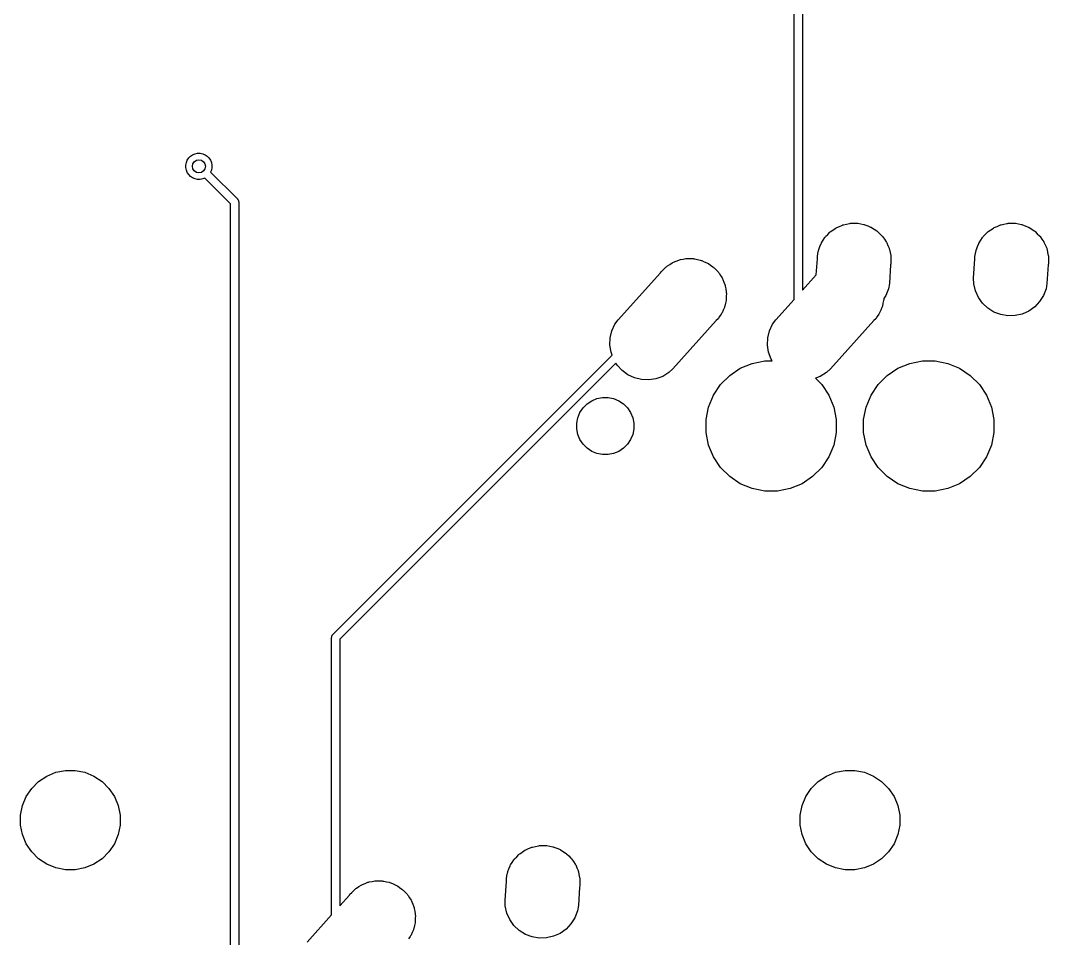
# Model space of a CAD drawing. Extents: x -26.1 to -7.5, y -7.6 to -2.2.
# Drawn here: x -21.215 to -19.976, y -5.588 to -4.481 of the extents above; entities that cross this region are included whole.
import ezdxf

# ---------------------------------------------------------------- set-up
doc = ezdxf.new("R2010")
doc.units = 0
doc.header["$MEASUREMENT"] = 0
doc.layers.add('BLACK', color=7, linetype='CONTINUOUS')

msp = doc.modelspace()

# ---------------------------------------------------------------- linework, layer by layer
at = {"layer": 'BLACK', "linetype": 'CONTINUOUS'}
for p, q in [((-20.2823, -4.81741), (-20.2823, -4.19753)), ((-20.2723, -4.19936), (-20.2723, -4.80627)), ((-21.014, -4.64954), (-21.0122, -4.64696)), ((-21.0122, -4.64696), (-21.01, -4.64477)), ((-21.01, -4.64477), (-21.0075, -4.64304)), ((-21.0075, -4.64304), (-21.0046, -4.64186)), ((-21.0046, -4.64186), (-21.0016, -4.64125)), ((-21.0016, -4.64125), (-20.9984, -4.64125)), ((-20.9984, -4.64125), (-20.9954, -4.64186)), ((-20.9954, -4.64186), (-20.9925, -4.64304)), ((-20.9925, -4.64304), (-20.99, -4.64477)), ((-20.99, -4.64477), (-20.9878, -4.64696)), ((-20.9878, -4.64696), (-20.986, -4.64954)), ((-21.0157, -4.65545), (-21.0151, -4.65241)), ((-21.0157, -4.65855), (-21.0157, -4.65545)), ((-21.0151, -4.66159), (-21.0157, -4.65855)), ((-21.0151, -4.65241), (-21.014, -4.64954)), ((-20.986, -4.64954), (-20.9849, -4.65241)), ((-20.9849, -4.65241), (-20.9843, -4.65545)), ((-20.9843, -4.65855), (-20.9849, -4.66159)), ((-20.9843, -4.65545), (-20.9843, -4.65855)), ((-21.014, -4.66446), (-21.0151, -4.66159)), ((-21.0122, -4.66704), (-21.014, -4.66446)), ((-21.01, -4.66923), (-21.0122, -4.66704)), ((-21.0075, -4.67096), (-21.01, -4.66923)), ((-21.0046, -4.67214), (-21.0075, -4.67096)), ((-21.0016, -4.67275), (-21.0046, -4.67214)), ((-20.9954, -4.67214), (-20.9984, -4.67275)), ((-20.9929, -4.67112), (-20.9954, -4.67214)), ((-20.962, -4.70207), (-20.9929, -4.67112)), ((-20.9849, -4.66159), (-20.9859, -4.66405)), ((-20.9859, -4.66405), (-20.9536, -4.69629)), ((-20.9984, -4.67275), (-21.0016, -4.67275)), ((-20.9536, -4.69629), (-20.9534, -4.69645)), ((-20.9534, -4.69645), (-20.9528, -4.69721)), ((-20.962, -6.33803), (-20.962, -4.70207)), ((-20.9528, -4.69721), (-20.9525, -4.69775)), ((-20.9525, -4.69775), (-20.9524, -4.69808)), ((-20.9524, -4.69808), (-20.9521, -4.69902)), ((-20.9521, -4.69902), (-20.952, -4.7)), ((-20.952, -4.7), (-20.952, -4.70025)), ((-20.952, -4.70025), (-20.952, -6.33803)), ((-20.2382, -4.7356), (-20.2351, -4.73353)), ((-20.2351, -4.73353), (-20.2321, -4.73138)), ((-20.2321, -4.73138), (-20.2315, -4.73111)), ((-20.2315, -4.73111), (-20.231, -4.73075)), ((-20.231, -4.73075), (-20.2275, -4.72933)), ((-20.2275, -4.72933), (-20.2242, -4.72781)), ((-20.2242, -4.72781), (-20.2235, -4.72766)), ((-20.2235, -4.72766), (-20.2229, -4.72741)), ((-20.2229, -4.72741), (-20.2193, -4.72669)), ((-20.2193, -4.72669), (-20.2157, -4.72586)), ((-20.2157, -4.72586), (-20.215, -4.72584)), ((-20.215, -4.72584), (-20.2144, -4.72571)), ((-20.2144, -4.72571), (-20.2106, -4.72571)), ((-20.2106, -4.72571), (-20.2069, -4.7256)), ((-20.2069, -4.7256), (-20.2063, -4.72571)), ((-20.2063, -4.72571), (-20.2056, -4.72571)), ((-20.2056, -4.72571), (-20.202, -4.72643)), ((-20.202, -4.72643), (-20.1983, -4.72705)), ((-20.1983, -4.72705), (-20.1977, -4.72728)), ((-20.1977, -4.72728), (-20.1971, -4.72741)), ((-20.1971, -4.72741), (-20.1936, -4.72883)), ((-20.1936, -4.72883), (-20.1902, -4.73015)), ((-20.1902, -4.73015), (-20.1896, -4.7305)), ((-20.1896, -4.7305), (-20.189, -4.73075)), ((-20.189, -4.73075), (-20.1859, -4.73281)), ((-20.1859, -4.73281), (-20.1828, -4.73478)), ((-20.0482, -4.7356), (-20.0451, -4.73353)), ((-20.0451, -4.73353), (-20.0421, -4.73138)), ((-20.0421, -4.73138), (-20.0415, -4.73111)), ((-20.0415, -4.73111), (-20.041, -4.73075)), ((-20.041, -4.73075), (-20.0375, -4.72933)), ((-20.0375, -4.72933), (-20.0342, -4.72781)), ((-20.0342, -4.72781), (-20.0335, -4.72766)), ((-20.0335, -4.72766), (-20.0329, -4.72741)), ((-20.0329, -4.72741), (-20.0293, -4.72669)), ((-20.0293, -4.72669), (-20.0257, -4.72586)), ((-20.0257, -4.72586), (-20.025, -4.72584)), ((-20.025, -4.72584), (-20.0244, -4.72571)), ((-20.0244, -4.72571), (-20.0206, -4.72571)), ((-20.0206, -4.72571), (-20.0169, -4.7256)), ((-20.0169, -4.7256), (-20.0163, -4.72571)), ((-20.0163, -4.72571), (-20.0156, -4.72571)), ((-20.0156, -4.72571), (-20.012, -4.72643)), ((-20.012, -4.72643), (-20.0083, -4.72705)), ((-20.0083, -4.72705), (-20.0077, -4.72728)), ((-20.0077, -4.72728), (-20.0071, -4.72741)), ((-20.0071, -4.72741), (-20.0036, -4.72883)), ((-20.0036, -4.72883), (-20.0002, -4.73015)), ((-20.0002, -4.73015), (-19.9996, -4.7305)), ((-19.9996, -4.7305), (-19.999, -4.73075)), ((-19.999, -4.73075), (-19.9959, -4.73281)), ((-19.9959, -4.73281), (-19.9928, -4.73478)), ((-20.2493, -4.74902), (-20.2472, -4.74593)), ((-20.2472, -4.74593), (-20.2452, -4.74279)), ((-20.2452, -4.74279), (-20.2448, -4.74231)), ((-20.2448, -4.74231), (-20.2444, -4.74177)), ((-20.2444, -4.74177), (-20.2418, -4.73914)), ((-20.2418, -4.73914), (-20.2392, -4.73644)), ((-20.2392, -4.73644), (-20.2387, -4.73606)), ((-20.2387, -4.73606), (-20.2382, -4.7356)), ((-20.1828, -4.73478), (-20.1823, -4.73523)), ((-20.1823, -4.73523), (-20.1818, -4.7356)), ((-20.1818, -4.7356), (-20.1791, -4.73822)), ((-20.1791, -4.73822), (-20.1764, -4.74077)), ((-20.1764, -4.74077), (-20.1761, -4.7413)), ((-20.1761, -4.7413), (-20.1756, -4.74177)), ((-20.1756, -4.74177), (-20.1735, -4.74485)), ((-20.1735, -4.74485), (-20.1714, -4.74788)), ((-20.0593, -4.74902), (-20.0572, -4.74593)), ((-20.0572, -4.74593), (-20.0552, -4.74279)), ((-20.0552, -4.74279), (-20.0548, -4.74231)), ((-20.0548, -4.74231), (-20.0544, -4.74177)), ((-20.0544, -4.74177), (-20.0518, -4.73914)), ((-20.0518, -4.73914), (-20.0492, -4.73644)), ((-20.0492, -4.73644), (-20.0487, -4.73606)), ((-20.0487, -4.73606), (-20.0482, -4.7356)), ((-19.9928, -4.73478), (-19.9923, -4.73523)), ((-19.9923, -4.73523), (-19.9918, -4.7356)), ((-19.9918, -4.7356), (-19.9891, -4.73822)), ((-19.9891, -4.73822), (-19.9864, -4.74077)), ((-19.9864, -4.74077), (-19.9861, -4.7413)), ((-19.9861, -4.7413), (-19.9856, -4.74177)), ((-19.9856, -4.74177), (-19.9835, -4.74485)), ((-19.9835, -4.74485), (-19.9814, -4.74788)), ((-20.2536, -4.76199), (-20.2529, -4.75833)), ((-20.2529, -4.75833), (-20.2527, -4.75772)), ((-20.2527, -4.75772), (-20.2526, -4.75708)), ((-20.2526, -4.75708), (-20.2512, -4.75365)), ((-20.2512, -4.75365), (-20.2498, -4.75018)), ((-20.2498, -4.75018), (-20.2495, -4.74963)), ((-20.2495, -4.74963), (-20.2493, -4.74902)), ((-20.1714, -4.74788), (-20.1711, -4.74848)), ((-20.1711, -4.74848), (-20.1707, -4.74902)), ((-20.1707, -4.74902), (-20.1693, -4.75245)), ((-20.1693, -4.75245), (-20.1678, -4.75584)), ((-20.1678, -4.75584), (-20.1677, -4.75648)), ((-20.1677, -4.75648), (-20.1674, -4.75708)), ((-20.1674, -4.75708), (-20.1667, -4.76072)), ((-20.0636, -4.76199), (-20.0629, -4.75833)), ((-20.0629, -4.75833), (-20.0627, -4.75772)), ((-20.0627, -4.75772), (-20.0626, -4.75708)), ((-20.0626, -4.75708), (-20.0612, -4.75365)), ((-20.0612, -4.75365), (-20.0598, -4.75018)), ((-20.0598, -4.75018), (-20.0595, -4.74963)), ((-20.0595, -4.74963), (-20.0593, -4.74902)), ((-19.9814, -4.74788), (-19.9811, -4.74848)), ((-19.9811, -4.74848), (-19.9807, -4.74902)), ((-19.9807, -4.74902), (-19.9793, -4.75245)), ((-19.9793, -4.75245), (-19.9778, -4.75584)), ((-19.9778, -4.75584), (-19.9777, -4.75648)), ((-19.9777, -4.75648), (-19.9774, -4.75708)), ((-19.9774, -4.75708), (-19.9767, -4.76072)), ((-20.4277, -4.77238), (-20.4245, -4.77123)), ((-20.4245, -4.77123), (-20.4213, -4.76993)), ((-20.4213, -4.76993), (-20.4204, -4.76974)), ((-20.4204, -4.76974), (-20.4195, -4.7694)), ((-20.4195, -4.7694), (-20.4161, -4.76889)), ((-20.4161, -4.76889), (-20.4128, -4.76823)), ((-20.4128, -4.76823), (-20.4118, -4.76823)), ((-20.4118, -4.76823), (-20.4108, -4.76808)), ((-20.4108, -4.76808), (-20.4074, -4.76823)), ((-20.4074, -4.76823), (-20.4041, -4.76823)), ((-20.4041, -4.76823), (-20.4031, -4.76842)), ((-20.4031, -4.76842), (-20.4021, -4.76846)), ((-20.4021, -4.76846), (-20.3988, -4.76927)), ((-20.3988, -4.76927), (-20.3955, -4.76993)), ((-20.3955, -4.76993), (-20.3946, -4.77031)), ((-20.3946, -4.77031), (-20.3936, -4.77054)), ((-20.3936, -4.77054), (-20.3906, -4.77197)), ((-20.2556, -4.78765), (-20.2543, -4.76847)), ((-20.2543, -4.76564), (-20.2536, -4.76199)), ((-20.2543, -4.76847), (-20.2543, -4.76564)), ((-20.1667, -4.76072), (-20.1659, -4.76434)), ((-20.1659, -4.76434), (-20.1658, -4.765)), ((-20.1658, -4.765), (-20.1657, -4.76564)), ((-20.1657, -4.76564), (-20.1657, -4.76935)), ((-20.1657, -4.76935), (-20.1657, -4.77088)), ((-20.1657, -4.77088), (-20.1657, -4.77153)), ((-20.0659, -4.79196), (-20.0643, -4.76847)), ((-20.0643, -4.76564), (-20.0636, -4.76199)), ((-20.0643, -4.76847), (-20.0643, -4.76564)), ((-19.9767, -4.76072), (-19.9759, -4.76434)), ((-19.9759, -4.76434), (-19.9758, -4.765)), ((-19.9758, -4.765), (-19.9757, -4.76564)), ((-19.9757, -4.76564), (-19.9757, -4.76935)), ((-19.9757, -4.76935), (-19.9757, -4.77088)), ((-19.9757, -4.77088), (-19.9757, -4.77153)), ((-20.4428, -4.78429), (-20.4406, -4.78205)), ((-20.4406, -4.78205), (-20.4399, -4.78132)), ((-20.4399, -4.78132), (-20.4391, -4.78051)), ((-20.4391, -4.78051), (-20.4367, -4.77812)), ((-20.4367, -4.77812), (-20.4358, -4.77757)), ((-20.4358, -4.77757), (-20.4351, -4.77691)), ((-20.4351, -4.77691), (-20.4322, -4.77515)), ((-20.4322, -4.77515), (-20.4294, -4.77327)), ((-20.4294, -4.77327), (-20.4285, -4.77289)), ((-20.4285, -4.77289), (-20.4277, -4.77238)), ((-20.3906, -4.77197), (-20.3874, -4.77327)), ((-20.3874, -4.77327), (-20.3866, -4.77382)), ((-20.3866, -4.77382), (-20.3857, -4.77423)), ((-20.3857, -4.77423), (-20.383, -4.77624)), ((-20.383, -4.77624), (-20.3802, -4.77812)), ((-20.3802, -4.77812), (-20.3795, -4.77881)), ((-20.3795, -4.77881), (-20.3787, -4.77939)), ((-20.3787, -4.77939), (-20.3764, -4.78189)), ((-20.3764, -4.78189), (-20.374, -4.78429)), ((-20.166, -4.77587), (-20.1675, -4.79805)), ((-20.1657, -4.77436), (-20.166, -4.77587)), ((-20.1657, -4.77153), (-20.1657, -4.77436)), ((-19.976, -4.77587), (-19.9775, -4.79805)), ((-19.9757, -4.77436), (-19.976, -4.77587)), ((-19.9757, -4.77153), (-19.9757, -4.77436)), ((-20.4944, -4.84204), (-20.4435, -4.78529)), ((-20.4435, -4.78529), (-20.4428, -4.78429)), ((-20.374, -4.78429), (-20.3735, -4.7851)), ((-20.3735, -4.7851), (-20.3728, -4.78583)), ((-20.3728, -4.78583), (-20.3711, -4.78873)), ((-20.3711, -4.78873), (-20.3692, -4.79154)), ((-20.3692, -4.79154), (-20.3688, -4.79245)), ((-20.3688, -4.79245), (-20.3683, -4.79329)), ((-20.3683, -4.79329), (-20.3671, -4.79647)), ((-20.2723, -4.80627), (-20.2556, -4.78765)), ((-20.0657, -4.79849), (-20.0659, -4.79196)), ((-20.3671, -4.79647), (-20.3658, -4.7996)), ((-20.3658, -4.7996), (-20.3656, -4.80056)), ((-20.3656, -4.80056), (-20.3653, -4.80149)), ((-20.3653, -4.80149), (-20.3648, -4.80484)), ((-20.3648, -4.80484), (-20.3641, -4.80816)), ((-20.3641, -4.80816), (-20.3641, -4.80914)), ((-20.1686, -4.8045), (-20.1717, -4.81265)), ((-20.1675, -4.79805), (-20.1686, -4.8045)), ((-20.0638, -4.807), (-20.0657, -4.79849)), ((-20.0602, -4.81496), (-20.0638, -4.807)), ((-19.9786, -4.8045), (-19.9817, -4.81265)), ((-19.9775, -4.79805), (-19.9786, -4.8045)), ((-20.3644, -4.81883), (-20.3652, -4.82212)), ((-20.3643, -4.81785), (-20.3644, -4.81883)), ((-20.3641, -4.81688), (-20.3643, -4.81785)), ((-20.3641, -4.80914), (-20.364, -4.81011)), ((-20.364, -4.81011), (-20.3641, -4.8135)), ((-20.3641, -4.8135), (-20.3641, -4.81688)), ((-20.3044, -4.84204), (-20.2823, -4.81741)), ((-20.1744, -4.81883), (-20.1752, -4.82212)), ((-20.1743, -4.81785), (-20.1744, -4.81883)), ((-20.1741, -4.81688), (-20.1743, -4.81785)), ((-20.1717, -4.81265), (-20.1741, -4.8165)), ((-20.1741, -4.8165), (-20.1741, -4.81688)), ((-20.0551, -4.82207), (-20.0602, -4.81496)), ((-19.9864, -4.82005), (-19.9923, -4.8264)), ((-19.9817, -4.81265), (-19.9864, -4.82005)), ((-20.3679, -4.83037), (-20.3692, -4.8335)), ((-20.3664, -4.8273), (-20.3679, -4.83037)), ((-20.3662, -4.82635), (-20.3664, -4.8273)), ((-20.3658, -4.82544), (-20.3662, -4.82635)), ((-20.3652, -4.82212), (-20.3658, -4.82544)), ((-20.1779, -4.83037), (-20.1792, -4.8335)), ((-20.1764, -4.8273), (-20.1779, -4.83037)), ((-20.1762, -4.82635), (-20.1764, -4.8273)), ((-20.1758, -4.82544), (-20.1762, -4.82635)), ((-20.1752, -4.82212), (-20.1758, -4.82544)), ((-20.0488, -4.82805), (-20.0551, -4.82207)), ((-20.0414, -4.83268), (-20.0488, -4.82805)), ((-20.0332, -4.83578), (-20.0414, -4.83268)), ((-19.9995, -4.83145), (-20.0074, -4.83503)), ((-19.9923, -4.8264), (-19.9995, -4.83145)), ((-20.4983, -4.84731), (-20.4944, -4.84204)), ((-20.3763, -4.84299), (-20.4285, -4.9012)), ((-20.374, -4.84075), (-20.3763, -4.84299)), ((-20.3721, -4.83794), (-20.374, -4.84075)), ((-20.3701, -4.83521), (-20.3721, -4.83794)), ((-20.3697, -4.83432), (-20.3701, -4.83521)), ((-20.3692, -4.8335), (-20.3697, -4.83432)), ((-20.3083, -4.84731), (-20.3044, -4.84204)), ((-20.1863, -4.84299), (-20.2385, -4.9012)), ((-20.184, -4.84075), (-20.1863, -4.84299)), ((-20.1821, -4.83794), (-20.184, -4.84075)), ((-20.1801, -4.83521), (-20.1821, -4.83794)), ((-20.1797, -4.83432), (-20.1801, -4.83521)), ((-20.1792, -4.8335), (-20.1797, -4.83432)), ((-20.0246, -4.83723), (-20.0332, -4.83578)), ((-20.0159, -4.83698), (-20.0246, -4.83723)), ((-20.0074, -4.83503), (-20.0159, -4.83698)), ((-20.5041, -4.86369), (-20.502, -4.85522)), ((-20.502, -4.85522), (-20.4983, -4.84731)), ((-20.3141, -4.86369), (-20.312, -4.85522)), ((-20.312, -4.85522), (-20.3083, -4.84731)), ((-20.5044, -4.87241), (-20.5041, -4.86369)), ((-20.3144, -4.87241), (-20.3141, -4.86369)), ((-20.5031, -4.88103), (-20.5044, -4.87241)), ((-20.5018, -4.88468), (-20.5031, -4.88103)), ((-20.3131, -4.88103), (-20.3144, -4.87241)), ((-20.3101, -4.88923), (-20.3131, -4.88103)), ((-20.8384, -5.22125), (-20.5018, -4.88468)), ((-20.4971, -4.89417), (-20.83, -5.22703)), ((-20.4956, -4.89669), (-20.4971, -4.89417)), ((-20.3472, -4.90043), (-20.3329, -4.89452)), ((-20.3329, -4.89452), (-20.3177, -4.8915)), ((-20.3177, -4.8915), (-20.3088, -4.8915)), ((-20.3088, -4.8915), (-20.3101, -4.88923)), ((-20.1572, -4.90043), (-20.1429, -4.89452)), ((-20.1429, -4.89452), (-20.1277, -4.8915)), ((-20.1277, -4.8915), (-20.1123, -4.8915)), ((-20.1123, -4.8915), (-20.0971, -4.89452)), ((-20.0971, -4.89452), (-20.0828, -4.90043)), ((-20.4897, -4.90313), (-20.4956, -4.89669)), ((-20.4827, -4.90829), (-20.4897, -4.90313)), ((-20.4333, -4.90561), (-20.4408, -4.91014)), ((-20.4285, -4.9012), (-20.4333, -4.90561)), ((-20.36, -4.90903), (-20.3472, -4.90043)), ((-20.2433, -4.90561), (-20.2508, -4.91014)), ((-20.2385, -4.9012), (-20.2433, -4.90561)), ((-20.17, -4.90903), (-20.1572, -4.90043)), ((-20.0828, -4.90043), (-20.07, -4.90903)), ((-20.4748, -4.91198), (-20.4827, -4.90829)), ((-20.4663, -4.91406), (-20.4748, -4.91198)), ((-20.4576, -4.91444), (-20.4663, -4.91406)), ((-20.449, -4.91312), (-20.4576, -4.91444)), ((-20.4408, -4.91014), (-20.449, -4.91312)), ((-20.3796, -4.93282), (-20.371, -4.91996)), ((-20.371, -4.91996), (-20.36, -4.90903)), ((-20.2508, -4.91014), (-20.2567, -4.91229)), ((-20.2567, -4.91229), (-20.249, -4.91996)), ((-20.249, -4.91996), (-20.2404, -4.93282)), ((-20.1896, -4.93282), (-20.181, -4.91996)), ((-20.181, -4.91996), (-20.17, -4.90903)), ((-20.07, -4.90903), (-20.059, -4.91996)), ((-20.059, -4.91996), (-20.0504, -4.93282)), ((-20.5368, -4.94804), (-20.532, -4.94324)), ((-20.532, -4.94324), (-20.5263, -4.93947)), ((-20.5263, -4.93947), (-20.52, -4.93688)), ((-20.52, -4.93688), (-20.5134, -4.93555)), ((-20.5134, -4.93555), (-20.5066, -4.93555)), ((-20.5066, -4.93555), (-20.5, -4.93688)), ((-20.5, -4.93688), (-20.4937, -4.93947)), ((-20.4937, -4.93947), (-20.488, -4.94324)), ((-20.488, -4.94324), (-20.4832, -4.94804)), ((-20.3855, -4.9471), (-20.3796, -4.93282)), ((-20.2404, -4.93282), (-20.2345, -4.9471)), ((-20.1955, -4.9471), (-20.1896, -4.93282)), ((-20.0504, -4.93282), (-20.0445, -4.9471)), ((-20.5431, -4.95995), (-20.5405, -4.95368)), ((-20.5405, -4.95368), (-20.5368, -4.94804)), ((-20.4832, -4.94804), (-20.4795, -4.95368)), ((-20.4795, -4.95368), (-20.4769, -4.95995)), ((-20.3885, -4.96227), (-20.3855, -4.9471)), ((-20.2345, -4.9471), (-20.2315, -4.96227)), ((-20.1985, -4.96227), (-20.1955, -4.9471)), ((-20.0445, -4.9471), (-20.0415, -4.96227)), ((-20.5444, -4.96661), (-20.5431, -4.95995)), ((-20.5444, -4.97339), (-20.5444, -4.96661)), ((-20.4769, -4.95995), (-20.4756, -4.96661)), ((-20.4756, -4.96661), (-20.4756, -4.97339)), ((-20.3885, -4.97773), (-20.3885, -4.96227)), ((-20.2315, -4.96227), (-20.2315, -4.97773)), ((-20.1985, -4.97773), (-20.1985, -4.96227)), ((-20.0415, -4.96227), (-20.0415, -4.97773)), ((-20.5431, -4.98005), (-20.5444, -4.97339)), ((-20.5405, -4.98632), (-20.5431, -4.98005)), ((-20.4769, -4.98005), (-20.4795, -4.98632)), ((-20.4756, -4.97339), (-20.4769, -4.98005)), ((-20.3855, -4.9929), (-20.3885, -4.97773)), ((-20.2315, -4.97773), (-20.2345, -4.9929)), ((-20.1955, -4.9929), (-20.1985, -4.97773)), ((-20.0415, -4.97773), (-20.0445, -4.9929)), ((-20.5368, -4.99196), (-20.5405, -4.98632)), ((-20.532, -4.99676), (-20.5368, -4.99196)), ((-20.4832, -4.99196), (-20.488, -4.99676)), ((-20.4795, -4.98632), (-20.4832, -4.99196)), ((-20.3796, -5.00718), (-20.3855, -4.9929)), ((-20.2345, -4.9929), (-20.2404, -5.00718)), ((-20.1896, -5.00718), (-20.1955, -4.9929)), ((-20.0445, -4.9929), (-20.0504, -5.00718)), ((-20.5263, -5.00053), (-20.532, -4.99676)), ((-20.52, -5.00312), (-20.5263, -5.00053)), ((-20.5134, -5.00445), (-20.52, -5.00312)), ((-20.5066, -5.00445), (-20.5134, -5.00445)), ((-20.5, -5.00312), (-20.5066, -5.00445)), ((-20.4937, -5.00053), (-20.5, -5.00312)), ((-20.488, -4.99676), (-20.4937, -5.00053)), ((-20.371, -5.02004), (-20.3796, -5.00718)), ((-20.2404, -5.00718), (-20.249, -5.02004)), ((-20.181, -5.02004), (-20.1896, -5.00718)), ((-20.0504, -5.00718), (-20.059, -5.02004)), ((-20.36, -5.03097), (-20.371, -5.02004)), ((-20.3472, -5.03957), (-20.36, -5.03097)), ((-20.26, -5.03097), (-20.2728, -5.03957)), ((-20.249, -5.02004), (-20.26, -5.03097)), ((-20.17, -5.03097), (-20.181, -5.02004)), ((-20.1572, -5.03957), (-20.17, -5.03097)), ((-20.07, -5.03097), (-20.0828, -5.03957)), ((-20.059, -5.02004), (-20.07, -5.03097)), ((-20.3329, -5.04548), (-20.3472, -5.03957)), ((-20.2728, -5.03957), (-20.2871, -5.04548)), ((-20.1429, -5.04548), (-20.1572, -5.03957)), ((-20.0828, -5.03957), (-20.0971, -5.04548)), ((-20.3177, -5.0485), (-20.3329, -5.04548)), ((-20.3023, -5.0485), (-20.3177, -5.0485)), ((-20.2871, -5.04548), (-20.3023, -5.0485)), ((-20.1277, -5.0485), (-20.1429, -5.04548)), ((-20.1123, -5.0485), (-20.1277, -5.0485)), ((-20.0971, -5.04548), (-20.1123, -5.0485)), ((-20.84, -5.22496), (-20.8399, -5.22398)), ((-20.84, -5.22521), (-20.84, -5.22496)), ((-20.84, -5.55925), (-20.84, -5.22521)), ((-20.8399, -5.22398), (-20.8396, -5.22304)), ((-20.8396, -5.22304), (-20.8395, -5.22274)), ((-20.8395, -5.22274), (-20.8392, -5.22217)), ((-20.8392, -5.22217), (-20.8386, -5.22141)), ((-20.8386, -5.22141), (-20.8384, -5.22125)), ((-20.83, -5.22703), (-20.83, -5.54811)), ((-21.1834, -5.39183), (-21.1725, -5.38731)), ((-21.1725, -5.38731), (-21.1609, -5.385)), ((-21.1609, -5.385), (-21.1491, -5.385)), ((-21.1491, -5.385), (-21.1375, -5.38731)), ((-21.1375, -5.38731), (-21.1266, -5.39183)), ((-20.2434, -5.39183), (-20.2325, -5.38731)), ((-20.2325, -5.38731), (-20.2209, -5.385)), ((-20.2209, -5.385), (-20.2091, -5.385)), ((-20.2091, -5.385), (-20.1975, -5.38731)), ((-20.1975, -5.38731), (-20.1866, -5.39183)), ((-21.2016, -5.40675), (-21.1932, -5.39839)), ((-21.1932, -5.39839), (-21.1834, -5.39183)), ((-21.1266, -5.39183), (-21.1168, -5.39839)), ((-21.1168, -5.39839), (-21.1084, -5.40675)), ((-20.2616, -5.40675), (-20.2532, -5.39839)), ((-20.2532, -5.39839), (-20.2434, -5.39183)), ((-20.1866, -5.39183), (-20.1768, -5.39839)), ((-20.1768, -5.39839), (-20.1684, -5.40675)), ((-21.2082, -5.41658), (-21.2016, -5.40675)), ((-21.1084, -5.40675), (-21.1018, -5.41658)), ((-20.2682, -5.41658), (-20.2616, -5.40675)), ((-20.1684, -5.40675), (-20.1618, -5.41658)), ((-21.215, -5.43909), (-21.2127, -5.4275)), ((-21.2127, -5.4275), (-21.2082, -5.41658)), ((-21.1018, -5.41658), (-21.0973, -5.4275)), ((-21.0973, -5.4275), (-21.095, -5.43909)), ((-20.275, -5.43909), (-20.2727, -5.4275)), ((-20.2727, -5.4275), (-20.2682, -5.41658)), ((-20.1618, -5.41658), (-20.1573, -5.4275)), ((-20.1573, -5.4275), (-20.155, -5.43909)), ((-21.215, -5.45091), (-21.215, -5.43909)), ((-21.095, -5.43909), (-21.095, -5.45091)), ((-20.275, -5.45091), (-20.275, -5.43909)), ((-20.155, -5.43909), (-20.155, -5.45091)), ((-21.2127, -5.4625), (-21.215, -5.45091)), ((-21.095, -5.45091), (-21.0973, -5.4625)), ((-20.2727, -5.4625), (-20.275, -5.45091)), ((-20.155, -5.45091), (-20.1573, -5.4625)), ((-21.2082, -5.47342), (-21.2127, -5.4625)), ((-21.0973, -5.4625), (-21.1018, -5.47342)), ((-20.2682, -5.47342), (-20.2727, -5.4625)), ((-20.1573, -5.4625), (-20.1618, -5.47342)), ((-21.2016, -5.48325), (-21.2082, -5.47342)), ((-21.1018, -5.47342), (-21.1084, -5.48325)), ((-20.5992, -5.47781), (-20.5985, -5.47766)), ((-20.5985, -5.47766), (-20.5979, -5.47741)), ((-20.5979, -5.47741), (-20.5943, -5.47669)), ((-20.5943, -5.47669), (-20.5907, -5.47586)), ((-20.5907, -5.47586), (-20.59, -5.47584)), ((-20.59, -5.47584), (-20.5894, -5.47571)), ((-20.5894, -5.47571), (-20.5856, -5.47571)), ((-20.5856, -5.47571), (-20.5819, -5.4756)), ((-20.5819, -5.4756), (-20.5813, -5.47571)), ((-20.5813, -5.47571), (-20.5806, -5.47571)), ((-20.5806, -5.47571), (-20.577, -5.47643)), ((-20.577, -5.47643), (-20.5733, -5.47705)), ((-20.5733, -5.47705), (-20.5727, -5.47728)), ((-20.5727, -5.47728), (-20.5721, -5.47741)), ((-20.5721, -5.47741), (-20.5686, -5.47883)), ((-20.2616, -5.48325), (-20.2682, -5.47342)), ((-20.1618, -5.47342), (-20.1684, -5.48325)), ((-21.1932, -5.49161), (-21.2016, -5.48325)), ((-21.1084, -5.48325), (-21.1168, -5.49161)), ((-20.6194, -5.49177), (-20.6168, -5.48914)), ((-20.6168, -5.48914), (-20.6142, -5.48644)), ((-20.6142, -5.48644), (-20.6137, -5.48606)), ((-20.6137, -5.48606), (-20.6132, -5.4856)), ((-20.6132, -5.4856), (-20.6101, -5.48353)), ((-20.6101, -5.48353), (-20.6071, -5.48138)), ((-20.6071, -5.48138), (-20.6065, -5.48111)), ((-20.6065, -5.48111), (-20.606, -5.48075)), ((-20.606, -5.48075), (-20.6025, -5.47933)), ((-20.6025, -5.47933), (-20.5992, -5.47781)), ((-20.5686, -5.47883), (-20.5652, -5.48015)), ((-20.5652, -5.48015), (-20.5646, -5.4805)), ((-20.5646, -5.4805), (-20.564, -5.48075)), ((-20.564, -5.48075), (-20.5609, -5.48281)), ((-20.5609, -5.48281), (-20.5578, -5.48478)), ((-20.5578, -5.48478), (-20.5573, -5.48523)), ((-20.5573, -5.48523), (-20.5568, -5.4856)), ((-20.5568, -5.4856), (-20.5541, -5.48822)), ((-20.5541, -5.48822), (-20.5514, -5.49077)), ((-20.2532, -5.49161), (-20.2616, -5.48325)), ((-20.1684, -5.48325), (-20.1768, -5.49161)), ((-21.1834, -5.49817), (-21.1932, -5.49161)), ((-21.1725, -5.50269), (-21.1834, -5.49817)), ((-21.1266, -5.49817), (-21.1375, -5.50269)), ((-21.1168, -5.49161), (-21.1266, -5.49817)), ((-20.6262, -5.50365), (-20.6248, -5.50018)), ((-20.6248, -5.50018), (-20.6245, -5.49963)), ((-20.6245, -5.49963), (-20.6243, -5.49902)), ((-20.6243, -5.49902), (-20.6222, -5.49593)), ((-20.6222, -5.49593), (-20.6202, -5.49279)), ((-20.6202, -5.49279), (-20.6198, -5.49231)), ((-20.6198, -5.49231), (-20.6194, -5.49177)), ((-20.5514, -5.49077), (-20.5511, -5.4913)), ((-20.5511, -5.4913), (-20.5506, -5.49177)), ((-20.5506, -5.49177), (-20.5485, -5.49485)), ((-20.5485, -5.49485), (-20.5464, -5.49788)), ((-20.5464, -5.49788), (-20.5461, -5.49848)), ((-20.5461, -5.49848), (-20.5457, -5.49902)), ((-20.5457, -5.49902), (-20.5443, -5.50245)), ((-20.5443, -5.50245), (-20.5428, -5.50584)), ((-20.2434, -5.49817), (-20.2532, -5.49161)), ((-20.2325, -5.50269), (-20.2434, -5.49817)), ((-20.1866, -5.49817), (-20.1975, -5.50269)), ((-20.1768, -5.49161), (-20.1866, -5.49817)), ((-21.1609, -5.505), (-21.1725, -5.50269)), ((-21.1491, -5.505), (-21.1609, -5.505)), ((-21.1375, -5.50269), (-21.1491, -5.505)), ((-20.6293, -5.51564), (-20.6286, -5.51199)), ((-20.6286, -5.51199), (-20.6279, -5.50833)), ((-20.6279, -5.50833), (-20.6277, -5.50772)), ((-20.6277, -5.50772), (-20.6276, -5.50708)), ((-20.6276, -5.50708), (-20.6262, -5.50365)), ((-20.5428, -5.50584), (-20.5427, -5.50648)), ((-20.5427, -5.50648), (-20.5424, -5.50708)), ((-20.5424, -5.50708), (-20.5417, -5.51072)), ((-20.5417, -5.51072), (-20.5409, -5.51434)), ((-20.5409, -5.51434), (-20.5408, -5.515)), ((-20.2209, -5.505), (-20.2325, -5.50269)), ((-20.2091, -5.505), (-20.2209, -5.505)), ((-20.1975, -5.50269), (-20.2091, -5.505)), ((-20.8108, -5.52757), (-20.8101, -5.52691)), ((-20.8101, -5.52691), (-20.8072, -5.52515)), ((-20.8072, -5.52515), (-20.8044, -5.52327)), ((-20.8044, -5.52327), (-20.8035, -5.52289)), ((-20.8035, -5.52289), (-20.8027, -5.52238)), ((-20.8027, -5.52238), (-20.7995, -5.52123)), ((-20.7995, -5.52123), (-20.7963, -5.51993)), ((-20.7963, -5.51993), (-20.7954, -5.51974)), ((-20.7954, -5.51974), (-20.7945, -5.5194)), ((-20.7945, -5.5194), (-20.7911, -5.51889)), ((-20.7911, -5.51889), (-20.7878, -5.51823)), ((-20.7878, -5.51823), (-20.7868, -5.51823)), ((-20.7868, -5.51823), (-20.7858, -5.51808)), ((-20.7858, -5.51808), (-20.7824, -5.51823)), ((-20.7824, -5.51823), (-20.7791, -5.51823)), ((-20.7791, -5.51823), (-20.7781, -5.51842)), ((-20.7781, -5.51842), (-20.7771, -5.51846)), ((-20.7771, -5.51846), (-20.7738, -5.51927)), ((-20.7738, -5.51927), (-20.7705, -5.51993)), ((-20.7705, -5.51993), (-20.7696, -5.52031)), ((-20.7696, -5.52031), (-20.7686, -5.52054)), ((-20.7686, -5.52054), (-20.7656, -5.52197)), ((-20.7656, -5.52197), (-20.7624, -5.52327)), ((-20.7624, -5.52327), (-20.7616, -5.52382)), ((-20.7616, -5.52382), (-20.7607, -5.52423)), ((-20.7607, -5.52423), (-20.758, -5.52624)), ((-20.758, -5.52624), (-20.7552, -5.52812)), ((-20.6309, -5.54196), (-20.6293, -5.51847)), ((-20.6293, -5.51847), (-20.6293, -5.51564)), ((-20.541, -5.52587), (-20.5425, -5.54805)), ((-20.5407, -5.52436), (-20.541, -5.52587)), ((-20.5408, -5.515), (-20.5407, -5.51564)), ((-20.5407, -5.51564), (-20.5407, -5.51935)), ((-20.5407, -5.51935), (-20.5407, -5.52088)), ((-20.5407, -5.52088), (-20.5407, -5.52153)), ((-20.5407, -5.52153), (-20.5407, -5.52436)), ((-20.83, -5.54811), (-20.8185, -5.53529)), ((-20.8185, -5.53529), (-20.8178, -5.53429)), ((-20.8178, -5.53429), (-20.8156, -5.53205)), ((-20.8156, -5.53205), (-20.8149, -5.53132)), ((-20.8149, -5.53132), (-20.8141, -5.53051)), ((-20.8141, -5.53051), (-20.8117, -5.52812)), ((-20.8117, -5.52812), (-20.8108, -5.52757)), ((-20.7552, -5.52812), (-20.7545, -5.52881)), ((-20.7545, -5.52881), (-20.7537, -5.52939)), ((-20.7537, -5.52939), (-20.7514, -5.53189)), ((-20.7514, -5.53189), (-20.749, -5.53429)), ((-20.749, -5.53429), (-20.7485, -5.5351)), ((-20.7485, -5.5351), (-20.7478, -5.53583)), ((-20.7478, -5.53583), (-20.7461, -5.53873)), ((-20.7461, -5.53873), (-20.7442, -5.54154)), ((-20.7442, -5.54154), (-20.7438, -5.54245)), ((-20.7438, -5.54245), (-20.7433, -5.54329)), ((-20.7433, -5.54329), (-20.7421, -5.54647)), ((-20.7421, -5.54647), (-20.7408, -5.5496)), ((-20.7408, -5.5496), (-20.7406, -5.55056)), ((-20.7406, -5.55056), (-20.7403, -5.55149)), ((-20.7403, -5.55149), (-20.7398, -5.55484)), ((-20.6307, -5.54849), (-20.6309, -5.54196)), ((-20.6288, -5.557), (-20.6307, -5.54849)), ((-20.5425, -5.54805), (-20.5436, -5.5545)), ((-20.8694, -5.59204), (-20.84, -5.55925)), ((-20.7398, -5.55484), (-20.7391, -5.55816)), ((-20.7391, -5.55816), (-20.7391, -5.55914)), ((-20.7391, -5.55914), (-20.739, -5.56011)), ((-20.739, -5.56011), (-20.7391, -5.5635)), ((-20.7391, -5.5635), (-20.7391, -5.56688)), ((-20.6252, -5.56496), (-20.6288, -5.557)), ((-20.5467, -5.56265), (-20.5514, -5.57005)), ((-20.5436, -5.5545), (-20.5467, -5.56265)), ((-20.7412, -5.57635), (-20.7414, -5.5773)), ((-20.7408, -5.57544), (-20.7412, -5.57635)), ((-20.7402, -5.57212), (-20.7408, -5.57544)), ((-20.7394, -5.56883), (-20.7402, -5.57212)), ((-20.7393, -5.56785), (-20.7394, -5.56883)), ((-20.7391, -5.56688), (-20.7393, -5.56785)), ((-20.6201, -5.57207), (-20.6252, -5.56496)), ((-20.6138, -5.57805), (-20.6201, -5.57207)), ((-20.5573, -5.5764), (-20.5645, -5.58145)), ((-20.5514, -5.57005), (-20.5573, -5.5764)), ((-20.7451, -5.58521), (-20.7471, -5.58794)), ((-20.7447, -5.58432), (-20.7451, -5.58521)), ((-20.7442, -5.5835), (-20.7447, -5.58432)), ((-20.7429, -5.58037), (-20.7442, -5.5835)), ((-20.7414, -5.5773), (-20.7429, -5.58037)), ((-20.6064, -5.58268), (-20.6138, -5.57805)), ((-20.5982, -5.58578), (-20.6064, -5.58268)), ((-20.5896, -5.58723), (-20.5982, -5.58578)), ((-20.5809, -5.58698), (-20.5896, -5.58723)), ((-20.5724, -5.58503), (-20.5809, -5.58698)), ((-20.5645, -5.58145), (-20.5724, -5.58503))]:
    msp.add_line(p, q, dxfattribs=at)
at = {"layer": 'BLACK'}
msp.add_circle((-21, -4.657), 0.00787, dxfattribs=at)

doc.saveas('drawing.dxf')
